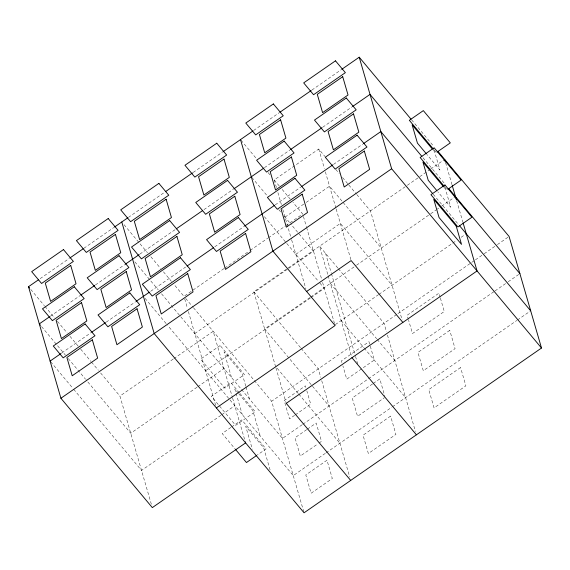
<?xml version="1.0" encoding="UTF-8"?>
<svg xmlns="http://www.w3.org/2000/svg" width="570" height="570" viewBox="0 0 570 570"><rect width="100%" height="100%" fill="white"/><g stroke="black" fill="none" stroke-linecap="round" stroke-linejoin="round"><path stroke-width="0.43" stroke-dasharray="2.85 2.14" d="M40.164 278.623L69.312 258.395M83.883 248.278L113.765 227.544M128.335 217.434L164.751 192.161M193.159 172.446L222.293 152.233M253.614 130.494L279.108 112.803M311.883 90.06L341.017 69.839M50.231 316.307L80.114 295.573M95.418 284.957L124.566 264.729M139.864 254.106L175.56 229.34M203.96 209.632L233.094 189.411M264.416 167.68L289.909 149.988M322.684 127.245L351.818 107.025M276.436 187.53L274.22 179.928L318.744 149.034L324.993 156.508M61.767 352.987L90.915 332.759M106.22 322.136L135.368 301.908M150.672 291.291L185.628 267.031M214.762 246.81L243.896 226.596M275.217 204.865L300.711 187.174M333.486 164.424L362.62 144.21M285.029 217.113L305.463 202.927M306.19 202.421L329.546 186.219L342.613 201.844M224.038 268.577L183.975 296.371L173.708 284.088M224.765 268.071L249.525 250.886M250.259 250.38L267.736 238.246M268.463 237.74L285.214 226.119M285.948 225.613L302.698 213.985L293.016 202.407M295.83 254.291L340.347 223.397L392.053 285.242M298.267 393.45L275.453 366.161L253.849 291.797L406.823 185.635M407.343 185.271L419.185 177.056M419.776 176.643L430.022 169.539M430.749 169.034L444.65 159.386M194.776 333.557L288.007 268.862M288.733 268.356L313.5 251.171L291.819 225.236M151.342 504.229L119.921 396.065L173.116 359.143M173.85 358.637L213.201 331.334L232.353 397.247M309.923 297.561L264.651 328.976L329.089 406.061M310.657 297.055L355.808 265.713M356.535 265.214L429.987 214.242M430.721 213.736L436.534 209.696M437.261 209.19L438.722 208.178M441.629 206.162L455.451 196.572M205.585 370.742L310.465 297.96M311.192 297.454L324.302 288.356L319.164 282.214M197.042 387.222L130.722 433.25L85.863 379.591M197.769 386.716L224.003 368.512M335.331 324.608L378.48 294.669M378.936 294.348L456.798 240.319M461.137 237.305L466.253 233.757M220.96 415.309L141.524 470.428L73.388 388.925M221.687 414.803L234.804 405.697M230.886 427.45L222.179 433.492L235.168 449.025M231.612 426.944L241.766 419.898L266.048 448.939L257.341 454.981M303.81 511.945L271.648 401.244L397.176 314.134M397.91 313.628L471.055 262.863M471.789 262.357L474.71 260.326M475.444 259.82L483.488 254.234M484.222 253.728L496.655 245.1M497.389 244.594L509.088 236.472M294.626 415.323L289.51 418.872L284.195 400.575L305.392 385.861L305.876 387.522M295.353 414.81L310.707 404.159L306.838 390.849M302.129 424.771L282.449 438.43L161.111 293.286M302.855 424.265L367.793 379.207M368.526 378.694L494.29 291.42M495.024 290.914L507.457 282.285M508.191 281.772L519.897 273.657M306.689 429.637L294.996 437.753L300.312 456.057L317.853 443.88M307.422 429.132L316.193 423.047L321.509 441.344L318.587 443.375M372.545 383.945L352.232 398.031L357.554 416.335L384.387 397.71M373.264 383.439L379.798 378.907L384.871 396.378M325.32 453.357L293.258 475.608L167.801 325.548M326.047 452.851L391.74 407.265M392.474 406.759L516.798 320.483M517.532 319.977L529.965 311.341M411.618 119.878L433.827 146.447M434.069 149.903L436.321 152.589M433.478 150.387L434.604 151.734L439.919 170.031L426.994 154.57M422.99 157.74L444.628 183.626M444.871 187.081L446.559 189.105M444.279 187.573L445.405 188.912L450.72 207.216L437.796 191.755M433.221 194.242L458.85 224.901M335.787 169.418L339.2 173.501M342.606 177.576L348.291 184.374M348.854 185.051L356.243 193.886M356.813 194.57L370.45 210.879L402.121 319.891M343.183 202.528L381.252 248.064M241.067 140.263L256.236 158.417M268.043 172.532L270.287 175.225M274.22 179.928L279.35 186.055M282.193 189.468L290.166 199.001M337.818 268.014L319.57 246.19L327.914 274.918M338.388 268.698L384.009 323.268L386.467 331.719M251.869 177.448L267.601 196.272M278.694 209.539L280.974 212.268M284.401 216.365L291.291 224.601M330.372 283.368L376.656 338.737M377.219 339.414L394.81 360.454M264.359 216.65L318.609 281.544M341.173 320.554L363.988 347.843M364.194 348.085L405.619 397.639M253.849 291.797L300.611 347.729M301.181 348.413L318.288 368.876L320.746 377.326M298.837 394.126L339.898 443.246M124.061 224.708L147.459 252.695M150.879 256.785L160.583 268.392M163.433 271.805L171.42 281.359M185.663 298.388L193.088 307.273M193.529 307.8L271.648 401.244M134.855 261.879L158.261 289.873M239.436 392.844L230.964 382.712L211.377 396.307L218.716 405.092M239.998 393.521L255.246 411.754L235.652 425.348L219.279 405.762M238.232 393.072L234.854 389.039L235.852 392.459M238.787 393.749L252.838 410.557L260.283 436.171M145.094 298.381L167.352 325.014M30.773 289.432L44.396 305.727M44.966 306.411L54.62 317.953M57.456 321.352L67.11 332.894M69.953 336.293L78.468 346.482M80.74 349.196L90.958 361.423M91.528 362.107L98.339 370.251M100.612 372.972L119.921 396.065M41.574 326.61L65.422 355.139M68.265 358.537L85.293 378.907M50.673 361.758L72.818 388.248M445.633 162.771L452.017 184.737M456.677 200.797L462.819 221.922M440.161 297.333L438.95 293.18L407.151 315.246L408.362 319.399M440.403 298.167L444.272 311.477L412.466 333.543L408.605 320.233M387.45 335.103L415.437 431.44M318.744 149.034L324.387 168.471M325.37 171.848L335.93 208.185M336.172 209.033L351.149 260.583M325.563 253.358L331.206 272.795M331.455 273.643L355.267 355.609M355.516 356.457L357.725 364.059M328.163 275.766L351.975 357.739M303.432 216.522L306.382 226.661M306.624 227.508L321.601 279.058M322.584 282.442L334.861 324.693M341.915 362.513L341.43 360.853L368.99 341.722L374.312 360.026L346.745 379.15L342.884 365.84M277.904 192.603L281.345 204.438M282.813 209.504L291.405 239.079M291.655 239.927L305.898 288.94M321.729 380.71L349.716 477.047M275.944 367.849L286.254 403.346M245.763 386.182L242.036 373.371L224.053 351.861L231.498 377.475M246.005 387.037L249.482 398.986M270.094 469.936L263.646 447.735L245.663 426.225L252.36 449.281M236.094 393.314L242.3 414.661M232.596 398.095L245.364 442.035M184.716 298.908L187.416 308.206M188.392 311.583L216.137 407.08M220.162 345.534L200.576 359.129L224.851 388.17L244.445 374.576L220.162 345.534M449.759 330.358L417.953 352.424L423.275 370.728L455.074 348.655L449.759 330.358M326.995 460.225L305.798 474.938L311.113 493.235L332.31 478.529L326.995 460.225M390.6 416.093L363.04 435.216L368.355 453.513L395.915 434.39L390.6 416.093M460.56 367.543L428.761 389.609L434.076 407.906L465.875 385.84L460.56 367.543"/><path stroke-width="0.85" d="M245.606 442.883L152.325 507.614L60.912 398.259L28.5 286.71L38.703 279.635M70.039 257.889L83.156 248.784M114.492 227.038L127.609 217.94M165.485 191.655L192.432 172.952M223.02 151.727L252.888 131M279.834 112.297L311.156 90.566M341.743 69.34L359.221 57.207L411.048 119.194M49.505 316.813L39.301 323.895L40.441 325.256M80.84 295.068L94.691 285.463M125.293 264.224L139.137 254.612M176.287 228.834L202.507 210.643M233.821 188.905L263.689 168.186M290.636 149.483L321.957 127.751M352.545 106.519L370.03 94.392L421.85 156.38M50.103 361.081L61.04 353.493M91.642 332.253L105.493 322.641M136.102 301.402L149.212 292.303M187.088 266.019L213.308 247.822M244.63 226.09L274.491 205.364M301.437 186.668L332.759 164.929M363.346 143.704L380.831 131.57L432.651 193.565M60.912 398.259L391.633 168.756L359.221 57.207M437.019 152.105L450.307 142.878L423.332 110.616L409.338 120.32L433.506 149.226M447.82 189.29L461.116 180.063L434.133 147.794L420.147 157.505L444.308 186.411M306.632 291.477L351.149 260.583L402.855 322.428M216.386 407.928L335.103 325.534L272.909 251.142L240.504 139.593M256.614 455.487L246.461 462.534L235.731 449.702M437.817 151.214L509.088 236.472L541.5 348.021L304.059 512.793L154.192 333.528L121.78 221.979M432.352 149.041L412.124 124.844L417.44 143.141L426.431 153.893M448.618 188.399L519.897 273.657M443.716 186.896L422.926 162.023L428.241 180.327L436.67 190.409M459.42 225.578L530.699 310.835M391.633 168.756L541.5 348.021M351.975 357.739L416.421 434.817M350.7 480.425L286.254 403.346L477.054 270.935L463.061 222.77M28.5 286.71L29.633 288.071M444.65 159.386L445.384 161.923M452.259 185.585L456.435 199.949M63.477 249.575L31.678 271.648L41.567 283.475L73.373 261.409L63.477 249.575M108.215 218.538L76.409 240.604L86.305 252.432L118.104 230.365L108.215 218.538M158.88 183.376L120.719 209.853L130.608 221.687L168.77 195.204L158.88 183.376M216.757 143.213L184.958 165.279L194.847 177.106L226.646 155.04L216.757 143.213M273.365 103.932L245.798 123.056L255.695 134.883L283.254 115.76L273.365 103.932M335.481 60.826L303.682 82.892L313.571 94.72L345.37 72.654L335.481 60.826M70.723 265.442L45.279 283.098L50.602 301.395L76.038 283.746L70.723 265.442M115.453 234.405L90.017 252.054L95.333 270.358L120.769 252.702L115.453 234.405M166.126 199.243L134.321 221.31L139.643 239.607L171.442 217.541L166.126 199.243M224.003 159.08L198.56 176.736L203.875 195.033L229.318 177.377L224.003 159.08M280.604 119.8L259.407 134.506L264.722 152.81L285.919 138.097L280.604 119.8M342.72 76.694L317.283 94.342L322.599 112.646L348.035 94.99L342.72 76.694M74.285 286.76L42.479 308.826L52.376 320.661L84.175 298.594L74.285 286.76M119.016 255.716L87.217 277.782L97.107 289.617L128.905 267.551L119.016 255.716M169.682 220.554L131.52 247.038L141.417 258.873L179.571 232.389L169.682 220.554M227.558 180.391L195.759 202.464L205.649 214.292L237.455 192.225L227.558 180.391M284.166 141.111L256.607 160.234L266.496 172.069L294.056 152.945L284.166 141.111M346.282 98.004L314.483 120.078L324.373 131.905L356.172 109.839L346.282 98.004M81.524 302.627L56.088 320.283L61.403 338.58L86.84 320.924L81.524 302.627M126.255 271.584L100.819 289.239L106.134 307.536L131.577 289.888L126.255 271.584M176.928 236.422L145.129 258.495L150.444 276.792L182.243 254.726L176.928 236.422M234.804 196.258L209.361 213.914L214.676 232.211L240.12 214.562L234.804 196.258M291.405 156.978L270.209 171.691L275.524 189.988L296.721 175.282L291.405 156.978M353.521 113.872L328.085 131.528L333.4 149.825L358.844 132.176L353.521 113.872M85.087 323.945L53.288 346.011L63.177 357.846L94.976 335.773L85.087 323.945M129.817 292.902L98.019 314.968L107.908 326.802L139.707 304.729L129.817 292.902M180.483 257.74L142.329 284.223L152.219 296.051L190.38 269.574L180.483 257.74M238.36 217.576L206.561 239.642L216.45 251.477L248.256 229.411L238.36 217.576M294.968 178.296L267.408 197.419L277.298 209.254L304.857 190.123L294.968 178.296M357.084 135.19L325.285 157.256L335.174 169.09L366.973 147.024L357.084 135.19M92.326 339.813L66.889 357.468L72.205 375.765L97.641 358.11L92.326 339.813M137.064 308.769L111.62 326.425L116.936 344.722L142.379 327.066L137.064 308.769M187.73 273.607L155.931 295.673L161.246 313.977L193.045 291.904L187.73 273.607M245.606 233.444L220.162 251.099L225.485 269.396L250.921 251.74L245.606 233.444M302.214 194.163L281.01 208.877L286.325 227.173L307.529 212.46L302.214 194.163M364.33 151.057L338.886 168.713L344.202 187.01L369.645 169.354L364.33 151.057M444.942 184.979L430.949 194.691L457.924 226.96L471.917 217.248L444.942 184.979M456.207 226.098L433.727 199.208L439.043 217.505L461.522 244.395L456.207 226.098"/></g></svg>
